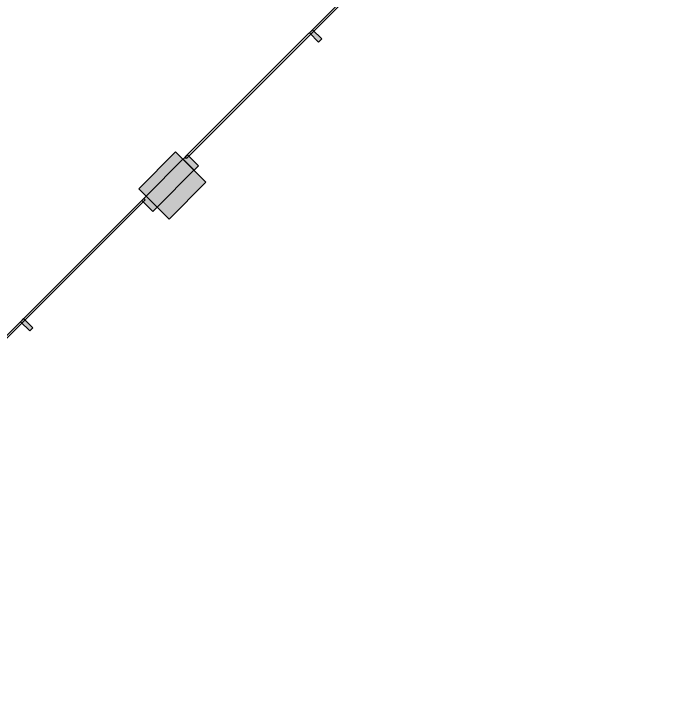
# Model space of a CAD drawing. Header units: metres. Extents: x 2172.2 to 2210.6, y 415.3 to 458.1.
# Drawn here: x 2204.98 to 2210.13, y 420.41 to 425.67 of the extents above; entities that cross this region are included whole.
import ezdxf

# ---------------------------------------------------------------- set-up
doc = ezdxf.new("R2010")
doc.units = ezdxf.units.M
for name, color, linetype, lineweight in [('NC_N1_COLUMNS', 8, 'CONTINUOUS', 25), ('NC_N1_GLAZING', 4, 'CONTINUOUS', 13), ('NC_N1_WALLS', 7, 'CONTINUOUS', 25)]:
    doc.layers.add(name, color=color, linetype=linetype, lineweight=lineweight)

# ---------------------------------------------------------------- blocks, each defined once
blk = doc.blocks.new('NC_N1_ARCHITECTURE')
at = {"layer": 'NC_N1_COLUMNS', "true_color": 0xe6e9ea}
blk.add_hatch(color=256, dxfattribs=at).paths.add_polyline_path([(16.229349, -9.393993), (16.370768, -9.535411), (16.087927, -9.818251), (15.946541, -9.676798)])
at = {"layer": 'NC_N1_WALLS', "true_color": 0xe7e6e1}
for points in [[(17.353592, -8.524304), (17.329552, -8.548347), (17.258841, -8.477635), (17.282883, -8.453594)], [(16.179852, -9.910177), (16.003075, -9.733401), (16.285917, -9.450559), (16.462694, -9.627336)], [(16.372185, -9.533998), (16.287333, -9.449144), (16.319859, -9.416617), (16.404711, -9.501471)], [(16.086514, -9.819668), (16.053988, -9.852195), (15.969134, -9.767343), (16.001661, -9.734816)], [(15.131212, -10.746685), (15.107171, -10.770726), (15.03646, -10.700016), (15.060502, -10.675974)]]:
    blk.add_hatch(color=256, dxfattribs=at).paths.add_polyline_path(points)
at = {"layer": 'NC_N1_COLUMNS', "linetype": 'CONTINUOUS', "lineweight": -2}
blk.add_lwpolyline([(16.229349, -9.393993), (16.370768, -9.535411), (16.087927, -9.818251), (15.946541, -9.676798)], close=True, dxfattribs=at)
at = {"layer": 'NC_N1_GLAZING', "linetype": 'CONTINUOUS', "lineweight": -2}
for points in [[(16.314201, -9.443487), (16.303595, -9.43288), (20.116966, -5.61951), (20.127573, -5.630117)], [(12.167234, -13.590454), (12.156629, -13.579848), (15.985397, -9.751079), (15.996004, -9.761685)]]:
    blk.add_lwpolyline(points, close=True, dxfattribs=at)
at = {"layer": 'NC_N1_WALLS', "linetype": 'CONTINUOUS', "lineweight": -2}
for points in [[(17.353592, -8.524304), (17.329552, -8.548347), (17.258841, -8.477635), (17.282883, -8.453594)], [(16.179852, -9.910177), (16.003075, -9.733401), (16.285917, -9.450559), (16.462694, -9.627336)], [(16.372185, -9.533998), (16.287333, -9.449144), (16.319859, -9.416617), (16.404711, -9.501471)], [(16.086514, -9.819668), (16.053988, -9.852195), (15.969134, -9.767343), (16.001661, -9.734816)], [(15.131212, -10.746685), (15.107171, -10.770726), (15.03646, -10.700016), (15.060502, -10.675974)]]:
    blk.add_lwpolyline(points, close=True, dxfattribs=at)

msp = doc.modelspace()

# ---------------------------------------------------------------- block references
at = {"layer": 'NC_N1_WALLS'}
msp.add_blockref('NC_N1_ARCHITECTURE', (2190, 434), dxfattribs=at)

doc.saveas('drawing.dxf')
